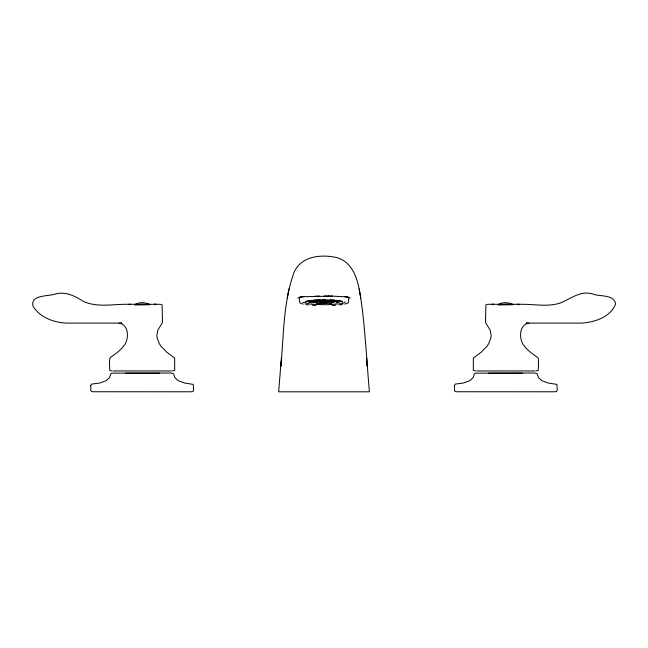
<?xml version="1.0" encoding="UTF-8"?>
<svg xmlns="http://www.w3.org/2000/svg" width="648" height="648" viewBox="0 0 648 648"><rect width="100%" height="100%" fill="white"/><g stroke="black" fill="none" stroke-linecap="round" stroke-linejoin="round"><path stroke-width="0.97" d="M308.877 301.693L308.861 302.495L313.211 301.19L311.299 301.482L315.536 300.947L329.111 300.737M348.729 297.084L348.608 302.065L347.709 303.118L344.858 304.115M330.334 301.385L336.685 301.377M333.874 301.766L333.688 302.584L331.015 302.26M154.694 304.803L154.775 304.309M518.246 304.803L518.675 304.301M311.008 301.944L316.799 300.875M345.287 301.879L343.966 303.021L340.322 303.799L325.912 304.763L310.368 304.131L302.932 302.405M281.07 362.499L280.835 366.355C283.824 335.154 283.152 302.729 293.844 272.897C300.802 255.879 321.416 254.04 337.049 257.645C358.012 264.198 359.365 290.239 362.224 308.408C365.488 336.126 366.987 364.014 369.392 391.813L278.672 391.813L281.378 357.923M305.905 302.162L305.597 302.195M342.509 301.774L342.12 301.733M315.698 301.685L315.6 302.122L316.929 301.587M342.46 302.276L342.168 302.162M288.919 288.935L287.315 298.104M338.402 301.62L336.758 302.867M327.953 302.122L325.466 302.648L320.946 302.454M297.869 298.048L301.101 296.889L300.413 296.97L303.701 296.646L300.413 296.97M305.953 301.733L305.556 301.685M307.022 301.215L311.615 300.364M332.505 302.632C327.783 302.64 317.123 305.775 314.717 301.004M305.524 301.344C317.739 299.465 330.334 299.465 342.549 301.344M319.067 301.806L320.728 301.595M314.717 302.6L317.236 302.268M339.487 304.925L342.452 304.552M528.995 323.101C518.756 324.672 518.554 339.908 524.621 346.38C528.233 351.248 533.555 354.31 538.172 358.02C538.707 362.054 538.358 366.258 538.302 370.348L535.888 370.956M314.75 301.101L316.742 300.891M328.536 302.794L318.824 302.673M319.326 301.846L320.298 301.749M313.227 300.194L320.485 299.765M312.482 302.243L314.863 302.065M319.221 301.304L320.728 301.207M329.233 303.847L331.565 303.685M315.608 300.931L318.225 300.769M303.353 296.679L332.87 296.144L347.652 296.97L346.972 296.889L350.204 298.048M332.06 305.483L335.769 305.265M319.027 300.737L321.497 300.648M311 301.814L314.977 301.685M331.217 301.142L335.194 301.004M172.328 370.956L174.733 370.348L174.612 358.061L166.755 352.156L161.06 346.38L159.295 343.602L157.229 338.199L156.832 335.551L157.715 330.415L162.227 322.939L162.502 321.157L162.081 304.811L160.283 304.293L123.622 304.293C110.241 304.706 96.35 307.12 83.608 301.531C74.836 295.885 65.011 290.863 54.278 294.322C47.401 296.403 30.237 294.848 33.008 306.229C39.82 317.39 53.476 322.348 66.007 323.101L121.84 323.101L120.52 323.101M154.718 304.309L155.237 304.301M315.098 296.136L319.505 296.047M322.364 301.142L325.774 301.142M322.898 301.482L326.373 301.523M323.409 301.806L325.369 301.83M321.092 300.64L332.602 300.947M135.14 304.301L136.25 304.301M148.157 304.301L149.283 304.301M154.888 304.293L154.321 304.301L156.176 304.293M498.717 304.301L499.843 304.301M511.75 304.301L512.86 304.301M140.008 304.301L144.366 304.301M503.634 304.301L507.992 304.301M517.874 304.301L519.072 304.293M517.29 304.301L518.303 304.293M322.437 299.732L325.636 299.732M311.461 301.377L314.183 301.377M527.48 323.101L526.16 323.101L581.993 323.101C594.872 322.186 610.659 317.002 615.6 303.969C614.158 294.419 600.631 296.671 593.722 294.322C581.288 289.802 571.293 298.477 560.625 302.883C548.824 306.917 536.479 304.528 524.378 304.293L487.717 304.293L485.919 304.811L485.498 321.157L485.773 322.939L490.285 330.415L491.168 335.551L490.771 338.199L488.705 343.602L486.94 346.38L481.245 352.156L473.388 358.061L473.267 370.348L475.673 370.956M113.222 370.956L171.21 370.956M476.79 370.956L534.778 370.956M125.493 373.199L159.376 373.199M488.624 373.199L522.507 373.199M491.824 304.293L493.679 304.301L493.112 304.293M128.928 304.293L130.127 304.301M129.697 304.293L130.71 304.301M324.024 295.998L328.479 296.039M328.342 296.039L332.643 296.128M492.764 304.301L493.306 304.803M112.112 370.956L109.698 370.348C109.917 366.217 108.783 361.576 110.095 357.68C114.834 354.31 119.775 351.038 123.379 346.38C129.446 339.908 129.244 324.672 119.005 323.101M129.325 304.301L129.754 304.803M329.954 301.587L337.122 301.822M312.781 300.988L318.16 301.174M330.245 299.87L334.838 300.194M312.296 305.265L316.005 305.483M327.41 301.207L328.917 301.304M316.589 303.685L318.921 303.847M319.415 301.028L321.173 301.158M347.652 296.97L344.712 296.679M331.395 300.891L333.347 301.093M336.45 300.364L341.051 301.215M305.613 304.552L308.578 304.925M334.862 301.182L339.269 302.276M328.325 301.685L329.071 301.806M320.088 301.685L320.72 302.405M331.217 301.587L332.011 301.774M320.598 302.373L321.052 302.478M335.032 301.352L337.13 301.936M303.215 304.115L300.356 303.118L299.465 302.065L299.344 297.084M311.396 302.875L309.744 301.62M360.758 298.104L359.154 288.935M366.687 357.923L367.23 366.355L366.995 362.499M90.744 385.844L90.866 390.979L92.462 391.748L189.929 391.789L192.845 391.627L193.598 389.975L193.242 384.402L184.429 382.984L177.941 380.57L174.863 377.541L173.462 373.758L171.121 373.021L111.731 373.143L110.881 373.758L109.472 377.541L106.402 380.57L99.913 382.984L91.498 384.126L90.744 385.844M454.402 385.844L454.523 390.979L456.127 391.748L553.586 391.789L556.502 391.627L557.256 389.975L556.899 384.402L548.087 382.984L541.598 380.57L538.529 377.541L537.119 373.758L534.778 373.021L475.397 373.143L474.539 373.758L473.137 377.541L470.059 380.57L463.571 382.984L455.155 384.126L454.402 385.844M135.845 304.293L134.889 304.981L149.874 304.714C146.456 302.624 140.041 301.563 135.845 304.293M499.082 304.293L498.126 304.981L513.111 304.714C509.693 302.624 503.277 301.563 499.082 304.293"/></g></svg>
